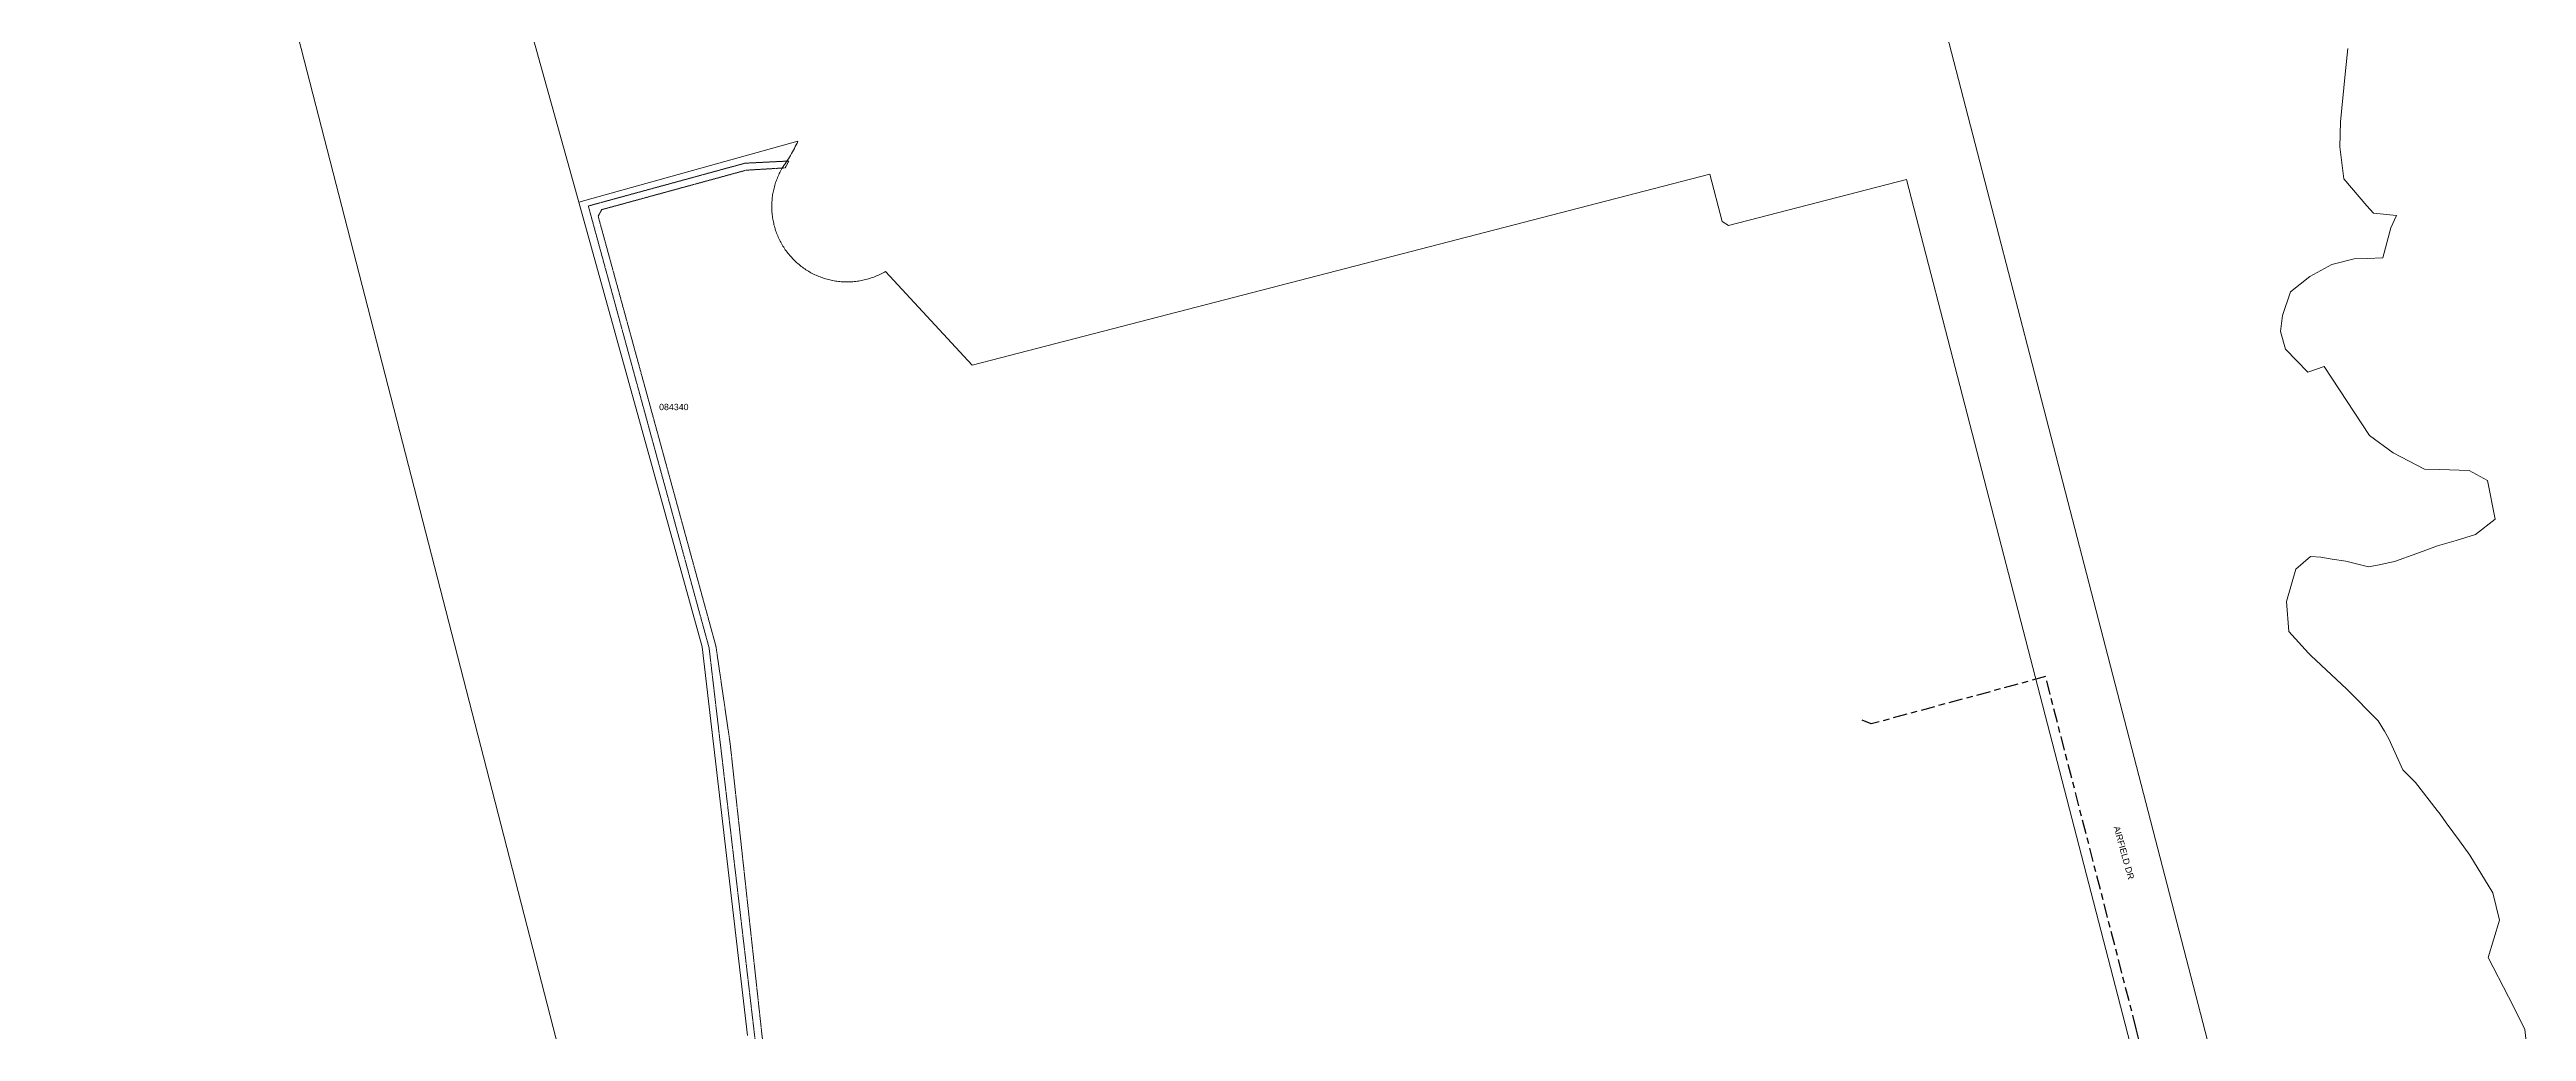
# Model space of a CAD drawing. Header units: metres. Extents: x 300929 to 302396, y 6244220 to 6246836.
# Drawn here: x 300929 to 301635, y 6245525 to 6245805 of the extents above; entities that cross this region are included whole.
import ezdxf

# ---------------------------------------------------------------- set-up
doc = ezdxf.new("R2010")
doc.units = ezdxf.units.M
for name, pattern in [('Cable Exist UG', [8.2, 4, -1.2, 1.8, -1.2]), ('HIDDEN', [0.375, 0.25, -0.125]), ('HIDDEN2', [0.1875, 0.125, -0.0625])]:
    doc.linetypes.add(name, pattern=pattern)
for name, color, linetype, lineweight in [('Cadastre Land Parcels_SP_EXT', 7, 'Continuous', 5), ('Cadastre Other Property_SP_EXT', 7, 'HIDDEN', 5), ('Cadastre Roads_SP_EXT', 7, 'Continuous', 5)]:
    doc.layers.add(name, color=color, linetype=linetype, lineweight=lineweight)
doc.layers.add('Mains_HV_EXT', color=7, linetype='Continuous')
doc.styles.get("Standard").update_dxf_attribs({"font": 'arial.ttf'})

msp = doc.modelspace()

# ---------------------------------------------------------------- linework, layer by layer
at = {"layer": 'Cadastre Land Parcels_SP_EXT', "linetype": 'Continuous'}
for points in [[(301374.81, 6246176.98), (301597.85, 6245316.14)], [(300929.16, 6246083.89), (301108.24, 6245388.21)], [(301128.16, 6245523.63), (301115.21, 6245634.48), (301080.04, 6245761.24), (301063.25, 6245821.72)], [(301635.42, 6245521.12), (301635, 6245525.36), (301633.25, 6245528.85), (301630.32, 6245534.68), (301624.47, 6245545.89), (301627.75, 6245556.53), (301625.81, 6245564.33), (301619.25, 6245575.03), (301616.29, 6245579.13), (301612.55, 6245584.31), (301610.8, 6245586.74), (301609.96, 6245587.84), (301603.82, 6245595.82), (301600.17, 6245599.41), (301596.2, 6245608.28), (301594.92, 6245610.4), (301593.11, 6245613.4), (301584.21, 6245622.38), (301573.96, 6245631.96), (301573.3, 6245632.68), (301567.62, 6245638.81), (301566.99, 6245647.43), (301569.68, 6245656.61), (301573.85, 6245660.25), (301576.82, 6245659.99), (301580.05, 6245659.48), (301583.91, 6245658.86), (301590.35, 6245657.24), (301592.91, 6245657.76), (301597.75, 6245658.75), (301604.15, 6245661.09), (301610.06, 6245663.26), (301615.35, 6245664.82), (301620.93, 6245666.46), (301626.51, 6245670.87), (301624.29, 6245681.91), (301619.06, 6245684.74), (301610.61, 6245685.02), (301606.31, 6245685.16), (301597.4, 6245689.73), (301590.65, 6245694.67), (301577.72, 6245714.43), (301573.08, 6245712.79), (301566.69, 6245719.37), (301565.27, 6245724.34), (301565.82, 6245728.96), (301568.18, 6245735.7), (301573.63, 6245740.05), (301579.9, 6245743.48), (301586.31, 6245745.08), (301590.03, 6245745.19), (301594.51, 6245745.32), (301596.73, 6245753.93), (301598.32, 6245757.48), (301591.81, 6245758.06), (301589.94, 6245760.22), (301583.32, 6245767.86), (301582.24, 6245777), (301582.39, 6245784.14), (301582.78, 6245788.08), (301583.35, 6245793.82), (301583.84, 6245798.64), (301584.49, 6245805.04)], [(301596.56, 6245235.05), (301458.66, 6245767.73), (301407.93, 6245754.6), (301406.09, 6245755.7), (301402.59, 6245769.23), (301192.28, 6245714.78), (301167.56, 6245741.51), (301167.21, 6245741.3), (301166.85, 6245741.1), (301166.48, 6245740.91), (301166.11, 6245740.72), (301165.74, 6245740.54), (301165.37, 6245740.37), (301164.99, 6245740.2), (301164.61, 6245740.05), (301164.22, 6245739.89), (301163.84, 6245739.75), (301163.45, 6245739.62), (301163.05, 6245739.49), (301162.66, 6245739.37), (301162.26, 6245739.25), (301161.86, 6245739.15), (301161.46, 6245739.05), (301161.06, 6245738.96), (301160.66, 6245738.88), (301160.25, 6245738.8), (301159.84, 6245738.74), (301159.43, 6245738.68), (301159.02, 6245738.63), (301158.61, 6245738.58), (301158.2, 6245738.55), (301157.79, 6245738.52), (301157.38, 6245738.5), (301156.97, 6245738.49), (301156.55, 6245738.48), (301156.55, 6245738.48), (301156.14, 6245738.49), (301155.73, 6245738.5), (301155.32, 6245738.52), (301154.9, 6245738.55), (301154.49, 6245738.59), (301154.08, 6245738.63), (301153.67, 6245738.68), (301153.26, 6245738.74), (301152.86, 6245738.81), (301152.45, 6245738.88), (301152.05, 6245738.97), (301151.65, 6245739.06), (301151.24, 6245739.16), (301150.85, 6245739.26), (301150.45, 6245739.38), (301150.05, 6245739.5), (301149.66, 6245739.63), (301149.27, 6245739.76), (301148.89, 6245739.91), (301148.5, 6245740.06), (301148.12, 6245740.22), (301147.74, 6245740.39), (301147.37, 6245740.56), (301147, 6245740.74), (301146.63, 6245740.93), (301146.27, 6245741.12), (301145.91, 6245741.32), (301145.55, 6245741.53), (301145.2, 6245741.75), (301144.85, 6245741.97), (301144.51, 6245742.2), (301144.17, 6245742.43), (301143.83, 6245742.68), (301143.5, 6245742.92), (301143.18, 6245743.18), (301142.86, 6245743.44), (301142.54, 6245743.71), (301142.23, 6245743.98), (301141.93, 6245744.26), (301141.63, 6245744.54), (301141.34, 6245744.83), (301141.05, 6245745.13), (301140.77, 6245745.43), (301140.49, 6245745.74), (301140.22, 6245746.05), (301139.96, 6245746.37), (301139.7, 6245746.69), (301139.45, 6245747.01), (301139.2, 6245747.35), (301138.96, 6245747.68), (301138.73, 6245748.02), (301138.5, 6245748.37), (301138.28, 6245748.72), (301138.07, 6245749.07), (301137.87, 6245749.43), (301137.67, 6245749.79), (301137.47, 6245750.16), (301137.29, 6245750.53), (301137.11, 6245750.9), (301136.94, 6245751.27), (301136.78, 6245751.65), (301136.62, 6245752.03), (301136.47, 6245752.42), (301136.33, 6245752.81), (301136.19, 6245753.2), (301136.07, 6245753.59), (301135.95, 6245753.98), (301135.84, 6245754.38), (301135.73, 6245754.78), (301135.64, 6245755.18), (301135.55, 6245755.59), (301135.47, 6245755.99), (301135.39, 6245756.4), (301135.33, 6245756.8), (301135.27, 6245757.21), (301135.22, 6245757.62), (301135.18, 6245758.03), (301135.15, 6245758.44), (301135.12, 6245758.85), (301135.1, 6245759.27), (301135.09, 6245759.68), (301135.09, 6245760.09), (301135.1, 6245760.51), (301135.11, 6245760.92), (301135.13, 6245761.33), (301135.16, 6245761.73), (301135.19, 6245762.12), (301135.24, 6245762.52), (301135.29, 6245762.92), (301135.35, 6245763.31), (301135.41, 6245763.71), (301135.48, 6245764.1), (301135.56, 6245764.49), (301135.65, 6245764.88), (301135.74, 6245765.27), (301135.85, 6245765.65), (301135.95, 6245766.04), (301136.07, 6245766.42), (301136.19, 6245766.8), (301136.32, 6245767.18), (301136.46, 6245767.55), (301136.6, 6245767.92), (301136.75, 6245768.29), (301136.91, 6245768.66), (301137.07, 6245769.02), (301137.25, 6245769.38), (301137.42, 6245769.74), (301137.61, 6245770.09), (301137.8, 6245770.45), (301137.99, 6245770.79), (301138.2, 6245771.14), (301138.36, 6245771.41), (301138.54, 6245771.67), (301138.71, 6245771.94), (301138.89, 6245772.2), (301139.21, 6245772.67), (301139.52, 6245773.14), (301139.82, 6245773.62), (301140.12, 6245774.1), (301140.42, 6245774.58), (301140.7, 6245775.07), (301140.99, 6245775.56), (301141.26, 6245776.06), (301141.53, 6245776.56), (301141.79, 6245777.06), (301142.04, 6245777.56), (301142.29, 6245778.07), (301142.53, 6245778.58), (301080.04, 6245761.24), (301115.21, 6245634.48), (301128.16, 6245523.63)]]:
    msp.add_lwpolyline(points, dxfattribs=at)
at = {"layer": 'Cadastre Other Property_SP_EXT', "linetype": 'HIDDEN2'}
msp.add_lwpolyline([(301133.64, 6245511.54), (301123.23, 6245606.88), (301119.18, 6245634.6), (301085.58, 6245757.26), (301086.63, 6245759.11), (301127.77, 6245770.35), (301138.94, 6245771.01), (301139.95, 6245772.96), (301127.45, 6245772.34), (301127.45, 6245772.34), (301082.79, 6245760.14), (301117.22, 6245634.19), (301131.68, 6245511.04)], dxfattribs=at)
at = {"layer": 'Mains_HV_EXT', "linetype": 'Cable Exist UG'}
msp.add_lwpolyline([(301604.95, 6245213.22), (301601.36, 6245227.42), (301584.75, 6245291.76), (301570.58, 6245345.7), (301549.58, 6245426.84), (301524.15, 6245525.57), (301498.31, 6245625.97), (301448.55, 6245612.48), (301445.98, 6245613.56)], dxfattribs=at)

# ---------------------------------------------------------------- texts
at = {"layer": 'Cadastre Other Property_SP_EXT'}
msp.add_text('084340', height=1.8, dxfattribs=at).set_placement((301102.97, 6245701.94))
at = {"layer": 'Cadastre Roads_SP_EXT'}
msp.add_text('AIRFIELD DR', height=1.8, rotation=285.65578, dxfattribs=at).set_placement((301517.67, 6245583.05))

doc.saveas('drawing.dxf')
